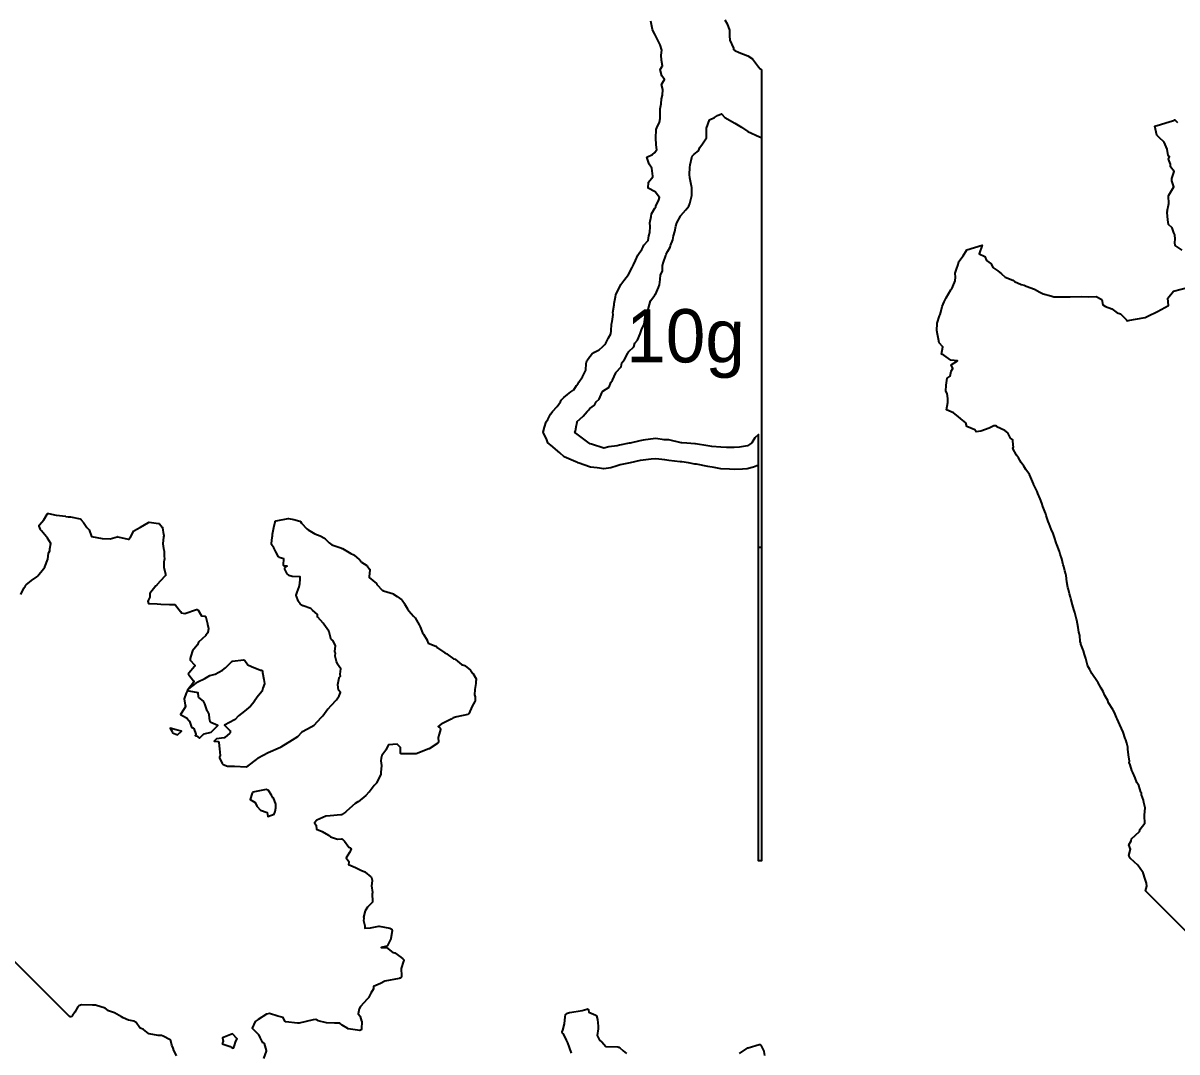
# Model space of a CAD drawing. Header units: millimetres. Extents: x 0 to 600, y 0 to 900.
# Drawn here: x 388.3 to 449.9, y 776.8 to 831.7 of the extents above; entities that cross this region are included whole.
import ezdxf
from ezdxf.enums import TextEntityAlignment as Align

# ---------------------------------------------------------------- set-up
doc = ezdxf.new("R2010")
doc.units = ezdxf.units.MM
doc.layers.add('CORTE', color=1, linetype='Continuous')
doc.layers.add('GRABADO', color=5, linetype='Continuous')

msp = doc.modelspace()

# ---------------------------------------------------------------- linework, layer by layer
at = {"layer": 'CORTE'}
for points in [[(425.759, 831.882), (425.878, 831.678), (426.012, 831.328), (426.012, 831.029), (426.023, 830.809), (426.219, 830.368), (426.227, 830.305), (426.291, 830.245), (426.527, 830.151), (426.979, 829.965), (427.235, 829.802), (427.561, 829.373), (427.653, 829.277), (427.714, 829.22), (427.714, 826.267), (427.714, 822.646), (427.714, 819.904), (427.714, 816.656), (427.714, 813.178), (427.714, 810.195), (427.714, 806.911), (427.714, 802.531), (427.714, 799.436), (427.714, 796.585), (427.714, 795.363), (427.714, 793.973), (427.714, 792.505), (427.714, 791.574), (427.714, 791.574), (427.714, 791.013), (427.714, 790.992), (427.714, 789.268), (427.714, 787.505), (427.714, 787), (427.564, 787), (427.564, 787.516), (427.564, 788.487), (427.564, 789.914), (427.564, 790.933), (427.564, 791.159), (427.564, 791.159), (427.564, 792.889), (427.564, 795.997), (427.564, 801.096), (427.564, 807.096), (427.564, 808.118), (427.285, 808.002), (426.955, 807.915), (426.694, 807.904), (426.249, 807.878), (426.002, 807.897), (425.546, 807.911), (425.182, 807.984), (424.846, 808.047), (424.251, 808.166), (424.157, 808.17), (423.815, 808.237), (423.46, 808.286), (423.378, 808.3), (422.768, 808.369), (422.561, 808.392), (422.08, 808.456), (421.827, 808.435), (421.399, 808.383), (421.246, 808.355), (420.712, 808.24), (420.711, 808.239), (420.703, 808.238), (420.169, 808.125), (420.021, 808.078), (419.68, 807.968), (419.303, 807.91), (418.94, 807.98), (418.593, 808.01), (417.941, 808.242), (417.885, 808.27), (417.811, 808.299), (417.179, 808.562), (416.952, 808.778), (416.478, 809.174), (416.313, 809.314), (416.267, 809.472), (416.072, 809.87), (416.132, 810.141), (416.221, 810.435), (416.306, 810.559), (416.461, 810.836), (416.519, 810.927), (416.555, 810.974), (416.808, 811.24), (416.982, 811.487), (417.034, 811.587), (417.169, 811.724), (417.359, 811.888), (417.544, 812.032), (417.708, 812.139), (417.852, 812.369), (417.93, 812.481), (417.974, 812.537), (418.157, 812.823), (418.274, 813.049), (418.337, 813.185), (418.367, 813.548), (418.389, 813.68), (418.552, 813.916), (418.667, 814.033), (418.765, 814.124), (419.058, 814.277), (419.253, 814.451), (419.355, 814.552), (419.405, 814.624), (419.551, 814.907), (419.67, 815.132), (419.695, 815.288), (419.717, 815.639), (419.741, 815.781), (419.803, 816.153), (419.787, 816.255), (419.85, 816.679), (419.846, 816.74), (419.925, 817.091), (419.946, 817.198), (419.951, 817.223), (420.132, 817.602), (420.207, 817.76), (420.363, 817.971), (420.626, 818.296), (420.627, 818.297), (420.818, 818.659), (420.894, 818.799), (420.994, 819.042), (421.122, 819.328), (421.196, 819.429), (421.324, 819.633), (421.41, 819.773), (421.429, 819.849), (421.66, 820.113), (421.712, 820.351), (421.751, 820.538), (421.767, 820.86), (421.766, 821.048), (421.837, 821.391), (421.846, 821.525), (422.02, 821.839), (422.071, 821.901), (422.083, 821.932), (422.239, 822.282), (422.278, 822.41), (422.033, 822.698), (421.677, 822.907), (421.682, 823.223), (421.917, 823.499), (421.916, 823.536), (421.867, 823.968), (421.723, 824.181), (421.594, 824.559), (421.897, 824.69), (422.024, 824.808), (422.122, 824.967), (422.111, 825.032), (422.078, 825.512), (422.085, 825.569), (422.1, 826.03), (422.129, 826.115), (422.281, 826.426), (422.301, 826.615), (422.317, 826.9), (422.312, 827.138), (422.362, 827.398), (422.379, 827.666), (422.431, 827.871), (422.453, 828.169), (422.372, 828.431), (422.535, 828.699), (422.405, 828.897), (422.314, 829.233), (422.431, 829.438), (422.378, 829.737), (422.357, 830.008), (422.397, 830.262), (422.303, 830.545), (422.2, 830.759), (422.016, 831.128), (421.933, 831.285), (421.904, 831.375), (421.807, 831.823)], [(450.157, 819.592), (449.784, 819.836), (449.777, 820.007), (449.785, 820.177), (449.768, 820.407), (449.714, 820.515), (449.625, 820.786), (449.433, 820.964), (449.391, 821.209), (449.364, 821.593), (449.38, 821.631), (449.359, 821.662), (449.454, 822.077), (449.436, 822.478), (449.432, 822.496), (449.444, 822.526), (449.721, 822.963), (449.613, 823.286), (449.616, 823.359), (449.613, 823.416), (449.736, 823.786), (449.545, 824.046), (449.534, 824.175), (449.436, 824.451), (449.481, 824.587), (449.419, 824.65), (449.363, 824.99), (449.263, 825.235), (449.199, 825.362), (448.938, 825.61), (448.805, 825.737), (448.711, 826.204), (449.009, 826.29), (449.524, 826.46), (449.726, 826.507), (449.764, 826.544), (449.907, 826.401)], [(450.428, 783.162), (448.207, 785.383), (448.274, 785.634), (448.259, 785.808), (448.197, 786.014), (448.077, 786.347), (448.054, 786.401), (447.797, 786.762), (447.412, 787.112), (447.381, 787.139), (447.308, 787.282), (447.408, 787.61), (447.308, 787.845), (447.446, 788.067), (447.462, 788.165), (447.885, 788.564), (447.923, 788.686), (448.164, 789.01), (448.158, 789.399), (448.161, 789.413), (448.161, 789.423), (448.195, 789.826), (448.116, 790.099), (448.101, 790.225), (447.997, 790.52), (447.988, 790.624), (447.963, 790.664), (447.843, 791.015), (447.736, 791.174), (447.655, 791.417), (447.526, 791.707), (447.478, 791.814), (447.383, 792.11), (447.331, 792.236), (447.344, 792.306), (447.306, 792.653), (447.272, 792.959), (447.26, 793.063), (447.207, 793.274), (447.16, 793.457), (447.124, 793.525), (447.017, 793.859), (446.926, 794.064), (446.842, 794.251), (446.697, 794.574), (446.663, 794.648), (446.546, 794.907), (446.476, 795.039), (446.461, 795.068), (446.234, 795.428), (446.19, 795.544), (446.033, 795.821), (445.94, 796.031), (445.839, 796.213), (445.677, 796.498), (445.609, 796.596), (445.379, 796.936), (445.347, 796.985), (445.231, 797.203), (445.136, 797.381), (445.11, 797.43), (445.02, 797.801), (444.948, 798.013), (444.896, 798.203), (444.754, 798.564), (444.749, 798.613), (444.722, 798.709), (444.697, 799.027), (444.641, 799.192), (444.613, 799.441), (444.536, 799.831), (444.534, 799.846), (444.52, 799.887), (444.437, 800.25), (444.382, 800.403), (444.311, 800.655), (444.22, 800.988), (444.205, 801.063), (444.15, 801.24), (444.092, 801.47), (444.067, 801.577), (444.017, 801.887), (443.964, 802.217), (443.951, 802.295), (443.901, 802.473), (443.851, 802.7), (443.82, 802.802), (443.75, 803.106), (443.656, 803.37), (443.609, 803.503), (443.471, 803.879), (443.462, 803.902), (443.458, 803.913), (443.335, 804.309), (443.274, 804.463), (443.175, 804.704), (443.059, 804.987), (443.011, 805.106), (442.913, 805.422), (442.885, 805.514), (442.875, 805.548), (442.733, 805.909), (442.669, 806.078), (442.581, 806.309), (442.464, 806.608), (442.419, 806.702), (442.242, 807.07), (442.229, 807.102), (442.225, 807.111), (442.062, 807.499), (442.011, 807.622), (441.813, 807.874), (441.719, 808.066), (441.564, 808.258), (441.422, 808.506), (441.315, 808.647), (441.122, 809.005), (441.164, 809.096), (441.145, 809.161), (441.125, 809.467), (441.008, 809.559), (440.858, 809.84), (440.708, 809.965), (440.277, 810.164), (440.233, 810.214), (440.116, 810.218), (439.86, 810.088), (439.426, 809.931), (439.179, 809.89), (439.097, 809.998), (438.664, 810.175), (438.624, 810.376), (438.355, 810.585), (438.212, 810.72), (437.952, 810.903), (437.592, 811.075), (437.663, 811.458), (437.651, 811.544), (437.657, 811.675), (437.617, 811.94), (437.551, 812.066), (437.564, 812.385), (437.617, 812.749), (437.784, 812.873), (437.829, 813.123), (437.928, 813.28), (437.837, 813.469), (438.173, 813.69), (437.824, 813.711), (437.448, 813.98), (437.326, 814.04), (437.385, 814.439), (437.197, 814.645), (437.158, 814.837), (437.086, 815.187), (437.083, 815.243), (437.065, 815.277), (437.083, 815.699), (437.213, 816.09), (437.256, 816.161), (437.29, 816.274), (437.356, 816.589), (437.457, 816.829), (437.572, 817.054), (437.818, 817.474), (437.87, 817.525), (437.922, 817.652), (438.041, 817.948), (438.065, 818.15), (438.057, 818.363), (438.119, 818.585), (438.203, 818.819), (438.252, 818.982), (438.475, 819.296), (438.667, 819.6), (439.483, 819.85), (439.325, 819.393), (439.627, 819.259), (439.728, 819.041), (439.973, 818.855), (440.067, 818.669), (440.325, 818.491), (440.519, 818.319), (440.716, 818.157), (441.134, 817.994), (441.223, 817.921), (441.568, 817.762), (441.74, 817.72), (441.832, 817.675), (442.278, 817.511), (442.564, 817.353), (442.754, 817.253), (443.163, 817.144), (443.32, 817.103), (443.707, 817.106), (444.047, 817.097), (444.182, 817.091), (444.807, 817.12), (445.154, 817.101), (445.568, 817.125), (445.875, 816.955), (445.934, 816.674), (446.08, 816.586), (446.416, 816.465), (446.69, 816.248), (446.88, 816.186), (447.191, 815.874), (447.226, 815.821), (447.363, 815.857), (448.082, 815.972), (448.191, 815.999), (448.335, 816.069), (448.84, 816.319), (449.426, 816.633), (449.394, 817.025), (449.708, 817.407), (450.518, 817.62)], [(388.201, 801.214), (388.358, 801.545), (388.359, 801.548), (388.435, 801.678), (388.438, 801.683), (388.444, 801.691), (388.485, 801.727), (388.486, 801.729), (388.76, 801.951), (388.761, 801.953), (389.043, 802.16), (389.093, 802.204), (389.396, 802.588), (389.472, 802.675), (389.473, 802.677), (389.474, 802.678), (389.641, 803.094), (389.67, 803.421), (389.671, 803.425), (389.672, 803.431), (389.676, 803.441), (389.681, 803.45), (389.737, 803.536), (389.742, 803.649), (389.743, 803.654), (389.794, 803.928), (389.625, 804.21), (389.57, 804.282), (389.295, 804.603), (389.295, 804.603), (389.294, 804.604), (389.249, 804.661), (389.246, 804.665), (389.242, 804.672), (389.238, 804.68), (389.18, 804.866), (389.178, 804.872), (389.178, 804.877), (389.177, 804.886), (389.178, 804.895), (389.178, 804.901), (389.18, 804.909), (389.184, 804.918), (389.19, 804.93), (389.421, 805.196), (389.59, 805.504), (389.593, 805.509), (389.596, 805.513), (389.602, 805.519), (389.61, 805.526), (389.617, 805.531), (389.621, 805.533), (389.629, 805.537), (389.638, 805.539), (389.644, 805.54), (389.649, 805.541), (389.657, 805.541), (389.668, 805.54), (390.071, 805.436), (390.598, 805.383), (390.602, 805.382), (390.726, 805.358), (390.829, 805.355), (390.835, 805.354), (391.363, 805.245), (391.369, 805.243), (391.378, 805.24), (391.389, 805.234), (391.399, 805.225), (391.404, 805.219), (391.531, 805.055), (391.533, 805.053), (391.707, 804.786), (391.82, 804.688), (391.825, 804.683), (391.832, 804.675), (391.835, 804.67), (391.838, 804.664), (391.841, 804.657), (391.961, 804.299), (392.528, 804.203), (392.967, 804.184), (393.334, 804.294), (393.341, 804.296), (393.348, 804.297), (393.355, 804.297), (393.364, 804.296), (393.37, 804.295), (393.916, 804.161), (393.922, 804.159), (393.93, 804.155), (393.935, 804.153), (393.94, 804.15), (393.941, 804.151), (394.044, 804.277), (394.232, 804.605), (394.234, 804.609), (394.239, 804.615), (394.246, 804.623), (394.252, 804.627), (394.257, 804.63), (394.262, 804.633), (394.39, 804.69), (394.573, 804.805), (394.574, 804.806), (395.005, 805.056), (395.01, 805.058), (395.017, 805.061), (395.025, 805.064), (395.036, 805.065), (395.044, 805.065), (395.049, 805.065), (395.548, 804.999), (395.554, 804.998), (395.562, 804.996), (395.567, 804.994), (395.575, 804.99), (395.581, 804.985), (395.587, 804.981), (395.737, 804.81), (395.741, 804.806), (395.745, 804.799), (395.748, 804.793), (395.751, 804.787), (395.754, 804.779), (395.755, 804.773), (395.81, 804.406), (395.822, 804.374), (395.824, 804.367), (395.825, 804.359), (395.826, 804.354), (395.826, 804.345), (395.825, 804.339), (395.824, 804.335), (395.812, 804.281), (395.772, 803.921), (395.81, 803.663), (395.848, 803.527), (395.849, 803.521), (395.85, 803.515), (395.85, 803.511), (395.847, 803.278), (395.851, 803.088), (395.851, 803.083), (395.85, 803.078), (395.828, 802.919), (395.828, 802.67), (395.909, 802.293), (395.914, 802.282), (395.916, 802.278), (395.918, 802.271), (395.919, 802.263), (395.92, 802.255), (395.92, 802.248), (395.919, 802.244), (395.918, 802.236), (395.915, 802.226), (395.912, 802.22), (395.908, 802.213), (395.905, 802.209), (395.903, 802.205), (395.885, 802.187), (395.454, 801.717), (395.449, 801.712), (395.444, 801.709), (395.404, 801.68), (395.085, 801.266), (395.08, 801.097), (395.08, 801.09), (395.078, 801.079), (395.076, 801.073), (395.074, 801.069), (394.973, 800.849), (395.014, 800.725), (395.473, 800.706), (395.475, 800.706), (395.666, 800.69), (396.12, 800.68), (396.387, 800.673), (396.392, 800.673), (396.402, 800.672), (396.414, 800.668), (396.422, 800.663), (396.427, 800.661), (396.431, 800.657), (396.438, 800.651), (396.442, 800.647), (396.72, 800.306), (396.725, 800.3), (396.73, 800.29), (396.734, 800.279), (396.735, 800.274), (396.744, 800.224), (396.953, 800.201), (397.573, 800.402), (397.579, 800.403), (397.586, 800.404), (397.593, 800.405), (397.6, 800.405), (397.608, 800.404), (397.616, 800.402), (397.622, 800.4), (397.627, 800.397), (397.635, 800.393), (397.642, 800.388), (397.648, 800.383), (397.653, 800.377), (397.657, 800.372), (397.659, 800.368), (397.826, 800.069), (397.997, 800.062), (398.003, 800.061), (398.009, 800.06), (398.016, 800.058), (398.023, 800.054), (398.028, 800.052), (398.033, 800.049), (398.04, 800.043), (398.048, 800.036), (398.051, 800.031), (398.055, 800.027), (398.058, 800.02), (398.062, 800.012), (398.063, 800.006), (398.159, 799.637), (398.16, 799.634), (398.201, 799.392), (398.201, 799.384), (398.201, 799.378), (398.201, 799.374), (398.167, 799.182), (398.166, 799.176), (398.164, 799.17), (398.162, 799.165), (398.157, 799.156), (398.154, 799.152), (398.067, 799.035), (398.064, 799.03), (398.059, 799.025), (397.676, 798.663), (397.618, 798.525), (397.615, 798.518), (397.611, 798.511), (397.609, 798.508), (397.353, 798.201), (397.258, 797.913), (397.222, 797.787), (397.223, 797.696), (397.457, 797.462), (397.46, 797.458), (397.465, 797.452), (397.467, 797.447), (397.471, 797.44), (397.474, 797.431), (397.476, 797.425), (397.477, 797.416), (397.477, 797.411), (397.476, 797.404), (397.475, 797.394), (397.472, 797.385), (397.47, 797.381), (397.468, 797.375), (397.462, 797.366), (397.152, 797.013), (397.128, 796.949), (397.151, 796.914), (397.411, 796.607), (397.414, 796.603), (397.418, 796.598), (397.421, 796.591), (397.424, 796.583), (397.426, 796.576), (397.427, 796.569), (397.428, 796.561), (397.427, 796.555), (397.427, 796.547), (397.424, 796.539), (397.422, 796.533), (397.42, 796.528), (397.416, 796.52), (397.412, 796.515), (397.086, 796.105), (397.076, 796.07), (397.075, 796.064), (397.072, 796.058), (397.07, 796.054), (397.008, 795.946), (396.902, 795.637), (396.968, 795.297), (396.981, 795.255), (396.983, 795.247), (396.984, 795.238), (396.984, 795.231), (396.983, 795.217), (396.981, 795.209), (396.978, 795.202), (396.973, 795.193), (396.971, 795.19), (396.906, 795.101), (396.716, 794.797), (397.039, 794.626), (397.044, 794.624), (397.048, 794.62), (397.055, 794.615), (397.181, 794.468), (397.184, 794.464), (397.19, 794.455), (397.193, 794.449), (397.194, 794.445), (397.302, 794.123), (397.375, 794.1), (397.38, 794.098), (397.387, 794.095), (397.396, 794.089), (397.406, 794.081), (397.415, 794.068), (397.419, 794.061), (397.42, 794.057), (397.524, 793.762), (397.526, 793.756), (397.527, 793.749), (397.528, 793.741), (397.528, 793.733), (397.527, 793.728), (397.525, 793.72), (397.522, 793.71), (397.52, 793.705), (397.516, 793.698), (397.511, 793.692), (397.508, 793.688), (397.495, 793.676), (397.522, 793.675), (397.527, 793.675), (397.535, 793.674), (397.543, 793.672), (397.549, 793.669), (397.554, 793.667), (397.56, 793.663), (397.734, 793.545), (397.942, 793.753), (397.947, 793.757), (397.952, 793.761), (397.956, 793.763), (397.962, 793.766), (397.971, 793.77), (397.977, 793.771), (398.349, 793.856), (398.707, 794.215), (398.334, 794.38), (398.324, 794.385), (398.313, 794.394), (398.308, 794.401), (398.303, 794.407), (398.299, 794.415), (398.297, 794.42), (398.294, 794.426), (398.293, 794.432), (398.266, 794.578), (398.265, 794.582), (398.25, 794.813), (398.178, 794.956), (398.153, 794.983), (398.147, 794.992), (398.143, 794.999), (398.141, 795.003), (398.006, 795.368), (397.937, 795.51), (397.695, 795.715), (397.69, 795.719), (397.685, 795.725), (397.68, 795.731), (397.677, 795.737), (397.674, 795.742), (397.671, 795.751), (397.67, 795.757), (397.669, 795.762), (397.649, 795.954), (397.184, 796.044), (397.178, 796.046), (397.172, 796.048), (397.165, 796.051), (397.157, 796.056), (397.153, 796.059), (397.147, 796.064), (397.142, 796.07), (397.137, 796.077), (397.133, 796.084), (397.131, 796.089), (397.128, 796.096), (397.126, 796.104), (397.125, 796.112), (397.125, 796.117), (397.126, 796.126), (397.127, 796.135), (397.129, 796.14), (397.132, 796.148), (397.135, 796.155), (397.14, 796.163), (397.149, 796.172), (397.154, 796.176), (397.622, 796.533), (397.627, 796.537), (397.632, 796.539), (398.01, 796.724), (398.271, 796.878), (398.276, 796.881), (398.282, 796.883), (398.287, 796.885), (398.557, 796.954), (398.95, 797.176), (399.113, 797.295), (399.453, 797.635), (399.457, 797.639), (399.462, 797.642), (399.469, 797.647), (399.476, 797.65), (399.481, 797.652), (399.489, 797.654), (399.495, 797.655), (400.077, 797.718), (400.083, 797.718), (400.09, 797.717), (400.101, 797.716), (400.11, 797.713), (400.117, 797.709), (400.123, 797.706), (400.128, 797.703), (400.136, 797.696), (400.14, 797.692), (400.142, 797.689), (400.314, 797.452), (400.5, 797.359), (400.983, 797.174), (401.022, 797.172), (401.025, 797.172), (401.035, 797.17), (401.045, 797.167), (401.049, 797.165), (401.054, 797.162), (401.061, 797.157), (401.069, 797.15), (401.076, 797.142), (401.082, 797.133), (401.086, 797.125), (401.088, 797.12), (401.089, 797.115), (401.094, 797.094), (401.095, 797.088), (401.095, 797.08), (401.095, 797.072), (401.094, 797.065), (401.093, 797.061), (401.091, 797.051), (401.162, 796.68), (401.163, 796.677), (401.191, 796.464), (401.191, 796.459), (401.191, 796.452), (401.189, 796.44), (401.187, 796.433), (401.107, 796.215), (401.075, 796.067), (401.073, 796.062), (401.07, 796.053), (401.067, 796.047), (401.064, 796.042), (401.06, 796.037), (400.8, 795.728), (400.637, 795.491), (400.636, 795.489), (400.453, 795.255), (400.449, 795.25), (400.134, 794.979), (400.132, 794.977), (399.808, 794.735), (399.612, 794.524), (399.608, 794.521), (399.603, 794.517), (399.596, 794.513), (399.067, 794.235), (399.352, 793.95), (399.355, 793.946), (399.359, 793.941), (399.363, 793.934), (399.366, 793.928), (399.368, 793.923), (399.37, 793.915), (399.371, 793.907), (399.372, 793.9), (399.372, 793.893), (399.371, 793.887), (399.37, 793.881), (399.366, 793.869), (399.365, 793.857), (399.364, 793.848), (399.361, 793.838), (399.358, 793.832), (399.355, 793.826), (399.351, 793.821), (399.347, 793.816), (399.342, 793.811), (399.084, 793.581), (399.079, 793.577), (399.074, 793.573), (399.069, 793.571), (399.061, 793.567), (399.052, 793.565), (399.047, 793.564), (398.633, 793.506), (398.514, 793.386), (398.699, 793.369), (398.705, 793.369), (398.715, 793.366), (398.721, 793.364), (398.727, 793.361), (398.734, 793.356), (398.739, 793.353), (398.745, 793.348), (398.751, 793.342), (398.754, 793.337), (398.758, 793.33), (398.761, 793.323), (398.764, 793.317), (398.766, 793.308), (398.798, 792.964), (398.83, 792.623), (398.83, 792.619), (398.83, 792.61), (398.827, 792.597), (398.825, 792.591), (398.823, 792.587), (398.789, 792.519), (398.791, 792.494), (398.94, 792.182), (398.989, 792.14), (399.23, 792.05), (399.593, 792.051), (400.216, 792.019), (400.316, 792.065), (400.762, 792.408), (400.855, 792.481), (400.86, 792.485), (401.39, 792.781), (401.394, 792.782), (402.054, 793.059), (402.071, 793.067), (402.074, 793.07), (402.078, 793.075), (402.084, 793.078), (402.685, 793.443), (402.969, 793.621), (403.201, 793.881), (403.204, 793.884), (403.209, 793.888), (403.214, 793.892), (403.218, 793.894), (403.687, 794.15), (403.845, 794.237), (404.223, 794.635), (404.305, 794.732), (404.582, 795.103), (404.585, 795.107), (404.748, 795.279), (405.029, 795.591), (405.187, 795.797), (405.255, 795.984), (405.169, 796.081), (405.165, 796.086), (405.16, 796.094), (405.154, 796.105), (405.152, 796.115), (405.152, 796.117), (405.108, 796.388), (405.107, 796.394), (405.107, 796.402), (405.107, 796.409), (405.182, 796.758), (405.184, 796.764), (405.186, 796.771), (405.19, 796.778), (405.195, 796.786), (405.198, 796.79), (405.257, 796.857), (405.231, 796.913), (405.228, 796.92), (405.227, 796.926), (405.225, 796.932), (405.224, 796.941), (405.225, 796.949), (405.225, 796.954), (405.267, 797.248), (405.092, 797.498), (405.089, 797.503), (405.086, 797.508), (405.084, 797.512), (405.042, 797.63), (405.041, 797.633), (404.964, 797.925), (404.962, 797.932), (404.962, 797.938), (404.962, 797.944), (404.962, 797.951), (404.98, 798.064), (404.958, 798.133), (404.957, 798.138), (404.956, 798.145), (404.955, 798.154), (404.955, 798.16), (404.985, 798.478), (404.857, 798.735), (404.758, 798.824), (404.753, 798.829), (404.749, 798.834), (404.746, 798.837), (404.741, 798.847), (404.739, 798.854), (404.737, 798.857), (404.646, 799.223), (404.635, 799.257), (404.633, 799.26), (404.36, 799.62), (404.357, 799.624), (404.324, 799.683), (404.035, 799.992), (404.03, 799.997), (404.024, 800.007), (404.02, 800.015), (404.018, 800.022), (404.016, 800.03), (404.016, 800.036), (404.015, 800.041), (404.016, 800.14), (403.761, 800.369), (403.662, 800.456), (403.251, 800.612), (403.248, 800.613), (403.14, 800.666), (403.135, 800.669), (403.125, 800.676), (403.119, 800.683), (403.113, 800.689), (403.11, 800.694), (403.098, 800.713), (402.998, 800.86), (402.994, 800.865), (402.991, 800.871), (402.897, 801.123), (402.895, 801.129), (402.893, 801.138), (402.892, 801.146), (402.892, 801.153), (402.893, 801.161), (402.894, 801.166), (402.935, 801.327), (402.936, 801.331), (403.047, 801.614), (403.082, 801.796), (403.096, 802.026), (403.102, 802.148), (402.689, 802.172), (402.683, 802.173), (402.678, 802.174), (402.496, 802.228), (402.49, 802.231), (402.486, 802.233), (402.48, 802.236), (402.473, 802.241), (402.419, 802.29), (402.413, 802.295), (402.406, 802.305), (402.403, 802.311), (402.281, 802.562), (402.279, 802.568), (402.276, 802.575), (402.275, 802.583), (402.274, 802.59), (402.274, 802.597), (402.275, 802.607), (402.277, 802.614), (402.279, 802.62), (402.282, 802.627), (402.285, 802.633), (402.289, 802.639), (402.296, 802.647), (402.303, 802.653), (402.305, 802.655), (402.398, 802.719), (402.275, 802.721), (402.271, 802.721), (402.265, 802.722), (402.254, 802.725), (402.247, 802.728), (402.242, 802.73), (402.234, 802.736), (402.224, 802.744), (402.219, 802.751), (402.216, 802.755), (402.21, 802.764), (402.208, 802.771), (402.206, 802.776), (402.204, 802.784), (402.204, 802.792), (402.204, 802.799), (402.221, 803.111), (401.979, 803.193), (401.971, 803.196), (401.962, 803.202), (401.953, 803.21), (401.946, 803.217), (401.943, 803.222), (401.941, 803.226), (401.808, 803.491), (401.686, 803.707), (401.575, 803.873), (401.572, 803.878), (401.567, 803.887), (401.565, 803.895), (401.563, 803.902), (401.563, 803.908), (401.562, 803.916), (401.563, 803.924), (401.609, 804.252), (401.623, 804.347), (401.617, 804.423), (401.617, 804.427), (401.618, 804.437), (401.695, 804.793), (401.76, 805.092), (401.761, 805.095), (401.764, 805.103), (401.768, 805.112), (401.772, 805.117), (401.775, 805.122), (401.78, 805.127), (401.786, 805.133), (401.791, 805.136), (401.798, 805.141), (401.807, 805.144), (401.812, 805.146), (401.817, 805.148), (402.45, 805.272), (402.454, 805.272), (402.463, 805.273), (402.472, 805.272), (402.476, 805.272), (402.765, 805.214), (402.767, 805.213), (403.082, 805.128), (403.087, 805.127), (403.093, 805.124), (403.101, 805.12), (403.11, 805.113), (403.118, 805.106), (403.121, 805.101), (403.123, 805.098), (403.175, 805.012), (403.449, 804.715), (403.532, 804.661), (403.89, 804.441), (404.161, 804.335), (404.164, 804.334), (404.403, 804.211), (404.408, 804.208), (404.415, 804.204), (404.419, 804.2), (404.651, 803.968), (404.794, 803.864), (405.266, 803.703), (405.27, 803.701), (405.336, 803.67), (405.361, 803.658), (405.363, 803.657), (405.804, 803.396), (405.97, 803.323), (405.975, 803.32), (405.979, 803.318), (405.983, 803.314), (406.256, 803.084), (406.26, 803.08), (406.265, 803.075), (406.365, 802.943), (406.656, 802.761), (406.661, 802.758), (406.669, 802.75), (406.673, 802.746), (406.675, 802.744), (406.803, 802.567), (406.805, 802.564), (406.809, 802.557), (406.812, 802.549), (406.815, 802.54), (406.816, 802.527), (406.815, 802.519), (406.783, 802.158), (406.78, 802.124), (406.781, 802.123), (407.172, 801.792), (407.176, 801.789), (407.183, 801.781), (407.189, 801.771), (407.193, 801.761), (407.195, 801.756), (407.196, 801.752), (407.49, 801.424), (407.501, 801.42), (407.542, 801.415), (407.548, 801.414), (407.554, 801.412), (408.071, 801.239), (408.076, 801.237), (408.081, 801.234), (408.085, 801.232), (408.27, 801.109), (408.52, 800.918), (408.526, 800.913), (408.533, 800.905), (408.667, 800.721), (408.669, 800.718), (408.829, 800.448), (408.896, 800.335), (409.154, 800.052), (409.228, 799.961), (409.231, 799.957), (409.453, 799.59), (409.47, 799.558), (409.471, 799.555), (409.502, 799.476), (409.502, 799.476), (409.622, 799.165), (409.68, 799.099), (409.684, 799.094), (409.687, 799.088), (409.871, 798.777), (409.875, 798.771), (409.878, 798.763), (409.926, 798.611), (410.339, 798.459), (410.343, 798.457), (410.351, 798.453), (410.358, 798.448), (410.365, 798.442), (410.37, 798.436), (410.42, 798.371), (410.825, 798.094), (410.827, 798.093), (410.845, 798.08), (410.934, 798.039), (410.94, 798.036), (410.944, 798.033), (411.275, 797.782), (411.362, 797.764), (411.367, 797.762), (411.372, 797.76), (411.38, 797.757), (411.389, 797.751), (411.393, 797.747), (411.71, 797.469), (411.885, 797.413), (411.891, 797.411), (411.899, 797.407), (411.904, 797.404), (411.908, 797.401), (412.18, 797.179), (412.186, 797.173), (412.19, 797.167), (412.303, 797.018), (412.305, 797.014), (412.484, 796.706), (412.486, 796.701), (412.489, 796.693), (412.492, 796.684), (412.493, 796.677), (412.493, 796.67), (412.493, 796.664), (412.492, 796.658), (412.474, 796.567), (412.474, 796.47), (412.473, 796.465), (412.428, 796.137), (412.398, 795.845), (412.438, 795.755), (412.44, 795.749), (412.442, 795.742), (412.442, 795.738), (412.443, 795.731), (412.443, 795.725), (412.434, 795.524), (412.434, 795.519), (412.432, 795.513), (412.431, 795.507), (412.428, 795.5), (412.425, 795.494), (412.282, 795.248), (412.093, 794.848), (412.09, 794.844), (412.086, 794.837), (412.081, 794.831), (412.075, 794.826), (412.068, 794.82), (412.062, 794.817), (412.058, 794.814), (412.049, 794.811), (412.043, 794.809), (411.467, 794.68), (411.264, 794.619), (411.15, 794.561), (410.624, 794.296), (410.465, 794.17), (410.564, 794.072), (410.567, 794.068), (410.571, 794.063), (410.575, 794.056), (410.58, 794.045), (410.582, 794.036), (410.583, 794.028), (410.584, 794.022), (410.584, 794.014), (410.582, 794.006), (410.581, 794.001), (410.508, 793.746), (410.46, 793.569), (410.473, 793.343), (410.473, 793.336), (410.472, 793.327), (410.471, 793.321), (410.469, 793.315), (410.467, 793.31), (410.463, 793.301), (410.459, 793.295), (410.455, 793.29), (410.45, 793.285), (410.445, 793.281), (410.441, 793.277), (409.976, 792.977), (409.972, 792.975), (409.968, 792.973), (409.285, 792.701), (409.279, 792.7), (409.273, 792.698), (409.265, 792.697), (409.257, 792.697), (409.25, 792.698), (409.245, 792.699), (409.202, 792.71), (408.52, 792.696), (408.515, 792.696), (408.505, 792.697), (408.497, 792.699), (408.491, 792.701), (408.485, 792.704), (408.478, 792.708), (408.472, 792.712), (408.466, 792.717), (408.461, 792.724), (408.456, 792.73), (408.452, 792.737), (408.45, 792.743), (408.448, 792.749), (408.446, 792.756), (408.444, 792.766), (408.444, 792.771), (408.45, 793.045), (408.276, 793.218), (407.808, 793.182), (407.668, 792.91), (407.665, 792.905), (407.662, 792.9), (407.45, 792.621), (407.426, 792.477), (407.409, 792.324), (407.438, 792.074), (407.438, 792.067), (407.438, 792.061), (407.403, 791.718), (407.402, 791.637), (407.401, 791.63), (407.4, 791.624), (407.398, 791.617), (407.396, 791.611), (407.342, 791.494), (407.174, 791.153), (407.172, 791.148), (407.167, 791.142), (407.164, 791.138), (407.053, 791.022), (406.774, 790.662), (406.771, 790.66), (406.601, 790.483), (406.598, 790.479), (406.185, 790.148), (406.182, 790.146), (406.04, 790.049), (405.568, 789.642), (405.521, 789.597), (405.517, 789.594), (405.512, 789.59), (405.303, 789.451), (405.299, 789.449), (405.292, 789.445), (405.285, 789.443), (405.278, 789.441), (405.272, 789.44), (404.695, 789.388), (404.695, 789.388), (404.47, 789.369), (403.981, 789.159), (403.866, 789.024), (403.942, 788.906), (403.947, 788.898), (403.95, 788.889), (403.952, 788.882), (403.952, 788.877), (403.972, 788.679), (404.27, 788.561), (404.276, 788.558), (404.603, 788.36), (404.605, 788.359), (404.726, 788.271), (405.092, 788.151), (405.313, 788.163), (405.317, 788.163), (405.324, 788.162), (405.331, 788.161), (405.338, 788.159), (405.346, 788.156), (405.352, 788.153), (405.357, 788.15), (405.362, 788.146), (405.366, 788.143), (405.463, 788.046), (405.465, 788.043), (405.467, 788.041), (405.688, 787.73), (405.777, 787.685), (405.78, 787.683), (405.785, 787.68), (405.793, 787.673), (405.8, 787.665), (405.805, 787.657), (405.808, 787.652), (405.811, 787.644), (405.813, 787.638), (405.814, 787.631), (405.815, 787.624), (405.815, 787.616), (405.814, 787.608), (405.813, 787.602), (405.811, 787.596), (405.809, 787.591), (405.743, 787.448), (405.741, 787.445), (405.739, 787.441), (405.547, 787.159), (405.689, 786.964), (405.692, 786.96), (405.696, 786.953), (405.699, 786.946), (405.701, 786.938), (405.702, 786.932), (405.703, 786.923), (405.702, 786.915), (405.702, 786.911), (405.681, 786.801), (406.048, 786.64), (406.049, 786.64), (406.334, 786.502), (406.553, 786.404), (406.557, 786.402), (406.562, 786.399), (406.567, 786.395), (406.873, 786.143), (406.878, 786.139), (406.884, 786.131), (406.889, 786.125), (406.891, 786.12), (406.895, 786.113), (406.897, 786.106), (406.935, 785.954), (406.936, 785.948), (406.937, 785.943), (406.937, 785.935), (406.936, 785.928), (406.898, 785.664), (406.951, 785.307), (406.952, 785.303), (406.952, 785.295), (406.951, 785.289), (406.945, 785.244), (406.946, 785.209), (406.964, 784.832), (406.964, 784.825), (406.963, 784.817), (406.962, 784.81), (406.959, 784.802), (406.956, 784.795), (406.952, 784.788), (406.947, 784.782), (406.943, 784.777), (406.685, 784.519), (406.564, 784.322), (406.472, 783.993), (406.49, 783.943), (406.492, 783.938), (406.493, 783.929), (406.494, 783.92), (406.494, 783.914), (406.485, 783.805), (406.543, 783.516), (406.544, 783.51), (406.544, 783.504), (406.541, 783.402), (406.852, 783.423), (407.297, 783.501), (407.303, 783.502), (407.315, 783.502), (407.887, 783.393), (407.894, 783.392), (407.902, 783.388), (407.95, 783.367), (407.955, 783.365), (407.964, 783.359), (407.969, 783.355), (407.973, 783.352), (407.98, 783.344), (407.983, 783.339), (407.986, 783.334), (407.989, 783.327), (407.994, 783.314), (407.995, 783.311), (408.005, 783.278), (408.006, 783.273), (408.007, 783.269), (408.007, 783.263), (408.007, 783.254), (408.007, 783.249), (407.945, 782.846), (407.944, 782.84), (407.942, 782.833), (407.939, 782.827), (407.767, 782.475), (407.764, 782.47), (407.759, 782.463), (407.755, 782.458), (407.75, 782.453), (407.744, 782.448), (407.739, 782.445), (407.732, 782.441), (407.724, 782.438), (407.719, 782.437), (407.422, 782.367), (407.662, 782.375), (407.672, 782.375), (407.678, 782.373), (407.685, 782.371), (407.693, 782.368), (407.7, 782.364), (407.705, 782.36), (408.045, 782.105), (408.131, 782.085), (408.136, 782.084), (408.143, 782.081), (408.151, 782.077), (408.155, 782.074), (408.465, 781.85), (408.466, 781.849), (408.583, 781.756), (408.595, 781.746), (408.601, 781.742), (408.606, 781.736), (408.609, 781.732), (408.612, 781.727), (408.616, 781.719), (408.619, 781.711), (408.621, 781.703), (408.622, 781.696), (408.622, 781.691), (408.622, 781.659), (408.622, 781.655), (408.621, 781.647), (408.619, 781.639), (408.481, 781.237), (408.509, 780.857), (408.509, 780.852), (408.508, 780.848), (408.504, 780.817), (408.503, 780.812), (408.502, 780.806), (408.499, 780.798), (408.496, 780.792), (408.483, 780.77), (408.48, 780.765), (408.477, 780.761), (408.472, 780.755), (408.466, 780.75), (408.461, 780.747), (408.454, 780.742), (408.448, 780.74), (408.444, 780.738), (408.392, 780.722), (408.388, 780.72), (407.624, 780.575), (407.391, 780.451), (407.389, 780.45), (407.012, 780.281), (407.017, 780.198), (407.017, 780.194), (407.017, 780.188), (407.015, 780.178), (407.012, 780.171), (407.01, 780.165), (407.008, 780.161), (406.871, 779.931), (406.77, 779.709), (406.768, 779.705), (406.765, 779.699), (406.76, 779.692), (406.757, 779.689), (406.675, 779.608), (406.317, 779.213), (406.256, 779.088), (406.196, 778.831), (406.294, 778.698), (406.298, 778.693), (406.302, 778.686), (406.304, 778.68), (406.379, 778.439), (406.38, 778.433), (406.381, 778.425), (406.381, 778.419), (406.372, 778.016), (406.372, 778.01), (406.37, 778.002), (406.369, 777.996), (406.366, 777.988), (406.362, 777.981), (406.359, 777.976), (406.354, 777.97), (406.348, 777.963), (406.345, 777.961), (406.339, 777.956), (406.33, 777.951), (406.325, 777.949), (406.317, 777.946), (406.309, 777.945), (406.302, 777.944), (406.295, 777.944), (406.29, 777.944), (405.666, 778.023), (405.66, 778.024), (405.651, 778.027), (405.642, 778.03), (405.636, 778.034), (405.343, 778.228), (405.213, 778.325), (404.926, 778.332), (404.509, 778.34), (404.504, 778.341), (404.499, 778.342), (404.054, 778.454), (404.047, 778.456), (404.04, 778.46), (404.036, 778.462), (403.943, 778.521), (403.792, 778.5), (403.038, 778.329), (403.034, 778.329), (403.029, 778.328), (402.967, 778.326), (402.962, 778.327), (402.337, 778.39), (402.331, 778.391), (402.324, 778.392), (402.318, 778.394), (402.31, 778.398), (402.304, 778.402), (402.299, 778.406), (402.293, 778.411), (402.287, 778.417), (402.284, 778.422), (402.281, 778.427), (402.278, 778.432), (402.195, 778.628), (401.901, 778.707), (401.469, 778.838), (401.302, 778.8), (400.858, 778.525), (400.694, 778.413), (400.537, 778.061), (400.872, 777.726), (400.875, 777.722), (400.88, 777.716), (400.883, 777.71), (400.898, 777.681), (400.954, 777.568), (401.066, 777.312), (401.127, 777.294), (401.132, 777.292), (401.14, 777.289), (401.147, 777.284), (401.151, 777.281), (401.157, 777.276), (401.162, 777.27), (401.166, 777.265), (401.17, 777.258), (401.174, 777.25), (401.175, 777.246), (401.285, 776.876), (401.286, 776.871), (401.287, 776.863), (401.287, 776.855), (401.286, 776.846), (401.285, 776.84), (401.284, 776.835), (401.144, 776.443)], [(396.502, 776.588), (396.336, 776.928), (396.333, 776.935), (396.332, 776.941), (396.318, 776.999), (396.259, 777.157), (396.257, 777.161), (396.199, 777.386), (396.154, 777.432), (395.782, 777.629), (395.694, 777.668), (395.531, 777.668), (395.527, 777.669), (395.523, 777.669), (395.041, 777.756), (395.035, 777.758), (395.029, 777.76), (395.024, 777.762), (395.017, 777.766), (395.011, 777.77), (394.735, 777.992), (394.58, 778.052), (394.576, 778.054), (394.568, 778.058), (394.562, 778.063), (394.556, 778.068), (394.551, 778.074), (394.548, 778.078), (394.356, 778.368), (394.224, 778.427), (393.95, 778.488), (393.945, 778.49), (393.94, 778.491), (393.659, 778.618), (393.656, 778.62), (393.569, 778.672), (393.189, 778.88), (392.866, 778.987), (392.861, 778.989), (392.854, 778.992), (392.849, 778.996), (392.845, 778.998), (392.688, 779.126), (392.176, 779.28), (392.146, 779.286), (392.014, 779.281), (392.012, 779.281), (391.439, 779.3), (391.293, 779.25), (391.241, 779.193), (391.067, 778.911), (390.957, 778.737), (390.954, 778.731), (390.948, 778.725), (390.945, 778.722), (390.897, 778.679), (390.893, 778.675), (390.886, 778.671), (390.88, 778.667), (390.87, 778.664), (390.864, 778.662), (390.857, 778.661), (390.848, 778.66), (390.841, 778.661), (390.834, 778.661), (390.825, 778.664), (390.82, 778.666), (390.814, 778.668), (390.806, 778.672), (390.8, 778.677), (390.796, 778.68), (384.243, 785.234)], [(417.577, 776.732), (417.476, 777.026), (417.375, 777.27), (417.318, 777.421), (417.142, 777.751), (417.104, 777.791), (417.099, 777.797), (417.095, 777.803), (417.092, 777.809), (417.09, 777.815), (417.087, 777.822), (417.086, 777.828), (417.085, 777.836), (417.085, 777.844), (417.085, 777.851), (417.087, 777.858), (417.109, 777.956), (417.11, 777.957), (417.201, 778.294), (417.246, 778.662), (417.263, 778.778), (417.264, 778.784), (417.266, 778.791), (417.268, 778.797), (417.272, 778.804), (417.276, 778.81), (417.28, 778.816), (417.285, 778.821), (417.29, 778.825), (417.296, 778.829), (417.302, 778.833), (417.307, 778.835), (417.473, 778.9), (417.479, 778.903), (417.486, 778.904), (418.144, 778.997), (418.396, 779.081), (418.402, 779.083), (418.409, 779.084), (418.416, 779.085), (418.422, 779.085), (418.43, 779.084), (418.443, 779.081), (418.453, 779.076), (418.458, 779.073), (418.463, 779.07), (418.471, 779.063), (418.474, 779.059), (418.478, 779.054), (418.484, 779.045), (418.489, 779.035), (418.491, 779.025), (418.492, 779.018), (418.493, 779.014), (418.496, 778.914), (418.871, 778.762), (418.877, 778.759), (418.884, 778.755), (418.888, 778.752), (418.894, 778.747), (418.901, 778.739), (418.905, 778.732), (418.908, 778.727), (418.911, 778.72), (418.913, 778.714), (418.962, 778.526), (418.963, 778.522), (418.964, 778.516), (418.994, 778.174), (419.002, 778.097), (419.002, 778.092), (419.002, 778.037), (419.002, 778.033), (418.95, 777.673), (419.065, 777.427), (419.183, 777.335), (419.186, 777.332), (419.19, 777.329), (419.412, 777.086), (420.044, 777.057), (420.091, 777.053), (420.096, 777.053), (420.103, 777.051), (420.11, 777.049), (420.115, 777.047), (420.123, 777.043), (420.13, 777.038), (420.133, 777.035), (420.333, 776.858), (420.508, 776.703)], [(426.549, 776.7), (426.978, 777.003), (426.983, 777.006), (426.992, 777.011), (426.998, 777.013), (427.595, 777.19), (427.601, 777.192), (427.611, 777.193), (427.618, 777.193), (427.625, 777.192), (427.632, 777.191), (427.639, 777.19), (427.645, 777.187), (427.653, 777.184), (427.661, 777.178), (427.665, 777.175), (427.669, 777.171), (427.676, 777.163), (427.681, 777.156), (427.683, 777.152), (427.836, 776.838), (427.837, 776.833), (427.84, 776.826), (427.841, 776.821), (427.878, 776.593)]]:
    msp.add_lwpolyline(points, dxfattribs=at)
for points in [[(396.279, 793.826), (396.561, 793.718), (396.766, 793.922), (396.476, 793.981), (396.166, 794.075), (396.269, 793.892), (396.279, 793.826)], [(400.555, 790.644), (400.543, 790.613), (400.436, 790.268), (400.694, 790.115), (400.788, 789.907), (400.981, 789.692), (401.341, 789.577), (401.366, 789.355), (401.708, 789.488), (401.772, 789.622), (401.793, 789.821), (401.797, 790.014), (401.669, 790.356), (401.647, 790.364), (401.575, 790.496), (401.414, 790.751), (401.38, 790.763), (401.289, 790.8), (400.581, 790.654), (400.555, 790.644)], [(398.945, 777.231), (399.37, 777.08), (399.417, 777.038), (399.529, 776.991), (399.579, 777.088), (399.667, 777.364), (399.746, 777.496), (399.487, 777.755), (398.951, 777.551), (398.996, 777.374), (398.945, 777.231)]]:
    msp.add_lwpolyline(points, close=True, dxfattribs=at)
at = {"layer": 'GRABADO'}
msp.add_lwpolyline([(425.208, 826.675), (425.371, 826.786), (425.574, 826.872), (425.765, 826.669), (426.287, 826.365), (426.656, 826.15), (426.981, 825.933), (427.617, 825.634), (427.714, 825.603), (427.714, 820.854), (427.714, 817.433), (427.714, 814.282), (427.714, 812.931), (427.714, 811.394), (427.714, 809.772), (427.714, 808.783), (427.714, 808.783), (427.714, 808.124), (427.714, 808.1), (427.714, 806.194), (427.714, 804.246), (427.714, 803.727), (427.564, 803.727), (427.564, 804.258), (427.564, 805.332), (427.564, 806.908), (427.564, 808.034), (427.564, 808.324), (427.564, 808.324), (427.564, 809.753), (427.355, 809.565), (427.192, 809.305), (427.083, 809.223), (426.973, 809.151), (426.54, 809.07), (426.251, 809.057), (425.848, 809.06), (425.55, 809.074), (425.072, 809.116), (424.849, 809.154), (424.192, 809.254), (424.157, 809.26), (423.737, 809.282), (423.465, 809.304), (423.427, 809.307), (422.766, 809.458), (422.517, 809.472), (422.08, 809.533), (421.793, 809.507), (421.399, 809.443), (421.223, 809.417), (420.704, 809.296), (420.691, 809.296), (420.661, 809.284), (420.147, 809.184), (420.012, 809.151), (419.57, 809.094), (419.302, 809.021), (418.647, 809.24), (418.58, 809.261), (418.52, 809.293), (417.871, 809.771), (417.754, 809.854), (417.792, 809.939), (417.841, 810.244), (417.872, 810.384), (417.869, 810.434), (418.196, 810.726), (418.412, 810.976), (418.473, 811.038), (418.559, 811.133), (418.803, 811.309), (418.899, 811.493), (419.045, 811.639), (419.216, 812.007), (419.228, 812.025), (419.252, 812.057), (419.589, 812.281), (419.681, 812.529), (419.771, 812.652), (419.936, 813.046), (419.939, 813.049), (419.939, 813.052), (420.221, 813.354), (420.259, 813.572), (420.407, 813.749), (420.59, 814.1), (420.602, 814.119), (420.632, 814.179), (420.898, 814.422), (420.959, 814.622), (421.106, 814.788), (421.242, 815.132), (421.256, 815.179), (421.319, 815.33), (421.428, 815.571), (421.446, 815.646), (421.515, 816.024), (421.582, 816.18), (421.671, 816.43), (421.737, 816.696), (421.792, 816.878), (422.024, 817.19), (422.048, 817.219), (422.054, 817.23), (422.213, 817.6), (422.269, 817.74), (422.3, 818.031), (422.321, 818.268), (422.436, 818.464), (422.429, 818.779), (422.488, 818.955), (422.614, 819.313), (422.632, 819.373), (422.71, 819.543), (422.834, 819.748), (422.86, 819.837), (422.982, 820.148), (423.022, 820.353), (423.09, 820.584), (423.14, 820.877), (423.196, 821.043), (423.391, 821.413), (423.397, 821.428), (423.415, 821.448), (423.684, 821.748), (423.83, 821.942), (423.891, 822.082), (423.986, 822.439), (423.99, 822.506), (424.007, 822.941), (423.988, 823.011), (423.897, 823.459), (423.872, 823.634), (423.889, 824), (423.903, 824.15), (424.003, 824.537), (424.023, 824.611), (424.115, 824.716), (424.36, 824.894), (424.423, 825.077), (424.566, 825.261), (424.785, 825.586), (424.785, 826.097), (424.788, 826.108), (424.789, 826.111), (424.945, 826.555), (425.208, 826.675)], close=True, dxfattribs=at)

# ---------------------------------------------------------------- texts
msp.add_text('10g', height=2.8422, dxfattribs=at).set_placement((423.662, 815.019), align=Align.MIDDLE_CENTER)

doc.saveas('drawing.dxf')
